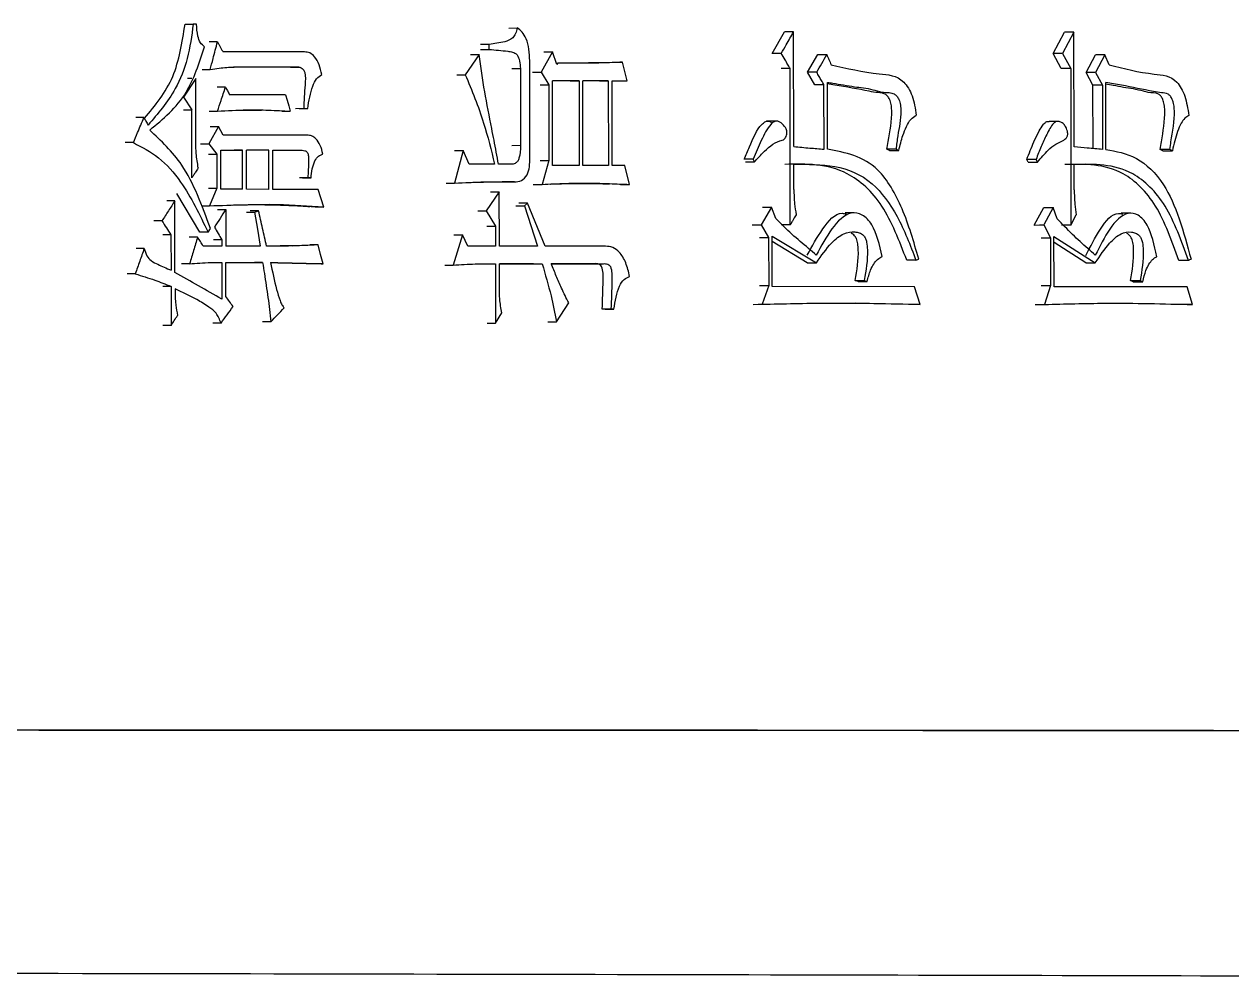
# Model space of a CAD drawing. Header units: millimetres. Extents: x 2320 to 4000, y 933 to 2121.
# Drawn here: x 2916.44 to 2926.8, y 1089.39 to 1097.61 of the extents above; entities that cross this region are included whole.
import ezdxf

# ---------------------------------------------------------------- set-up
doc = ezdxf.new("R2010")
doc.units = ezdxf.units.MM

msp = doc.modelspace()

# ---------------------------------------------------------------- linework, layer by layer
at = {"color": 7, "linetype": 'Continuous', "lineweight": 25}
for p, q in [((2917.823, 1097.611), (2917.893, 1097.612)), ((2917.921, 1097.612), (2917.893, 1097.612)), ((2920.599, 1097.578), (2920.673, 1097.579)), ((2922.86, 1097.361), (2922.965, 1097.545)), ((2923.044, 1096.561), (2923.042, 1097.545)), ((2925.268, 1097.359), (2925.367, 1097.543)), ((2925.447, 1097.543), (2925.349, 1097.36)), ((2925.449, 1096.559), (2925.447, 1097.543)), ((2920.431, 1097.438), (2920.357, 1097.438)), ((2920.357, 1097.394), (2920.431, 1097.395)), ((2920.431, 1097.395), (2920.431, 1097.438)), ((2918.847, 1097.373), (2918.149, 1097.374)), ((2920.345, 1097.351), (2920.227, 1097.178)), ((2920.271, 1097.351), (2920.345, 1097.351)), ((2920.78, 1096.464), (2920.779, 1097.297)), ((2920.974, 1097.373), (2920.877, 1097.2)), ((2921.013, 1097.265), (2920.974, 1097.373)), ((2921.411, 1097.282), (2921.5, 1097.286)), ((2921.614, 1097.124), (2921.575, 1097.286)), ((2922.937, 1097.361), (2922.86, 1097.361)), ((2923.163, 1097.199), (2923.249, 1097.35)), ((2923.249, 1097.35), (2923.327, 1097.35)), ((2925.349, 1097.36), (2925.268, 1097.359)), ((2925.338, 1097.23), (2925.268, 1097.359)), ((2925.349, 1097.36), (2925.419, 1097.23)), ((2925.552, 1097.197), (2925.632, 1097.348)), ((2925.713, 1097.349), (2925.633, 1097.197)), ((2925.748, 1097.262), (2925.713, 1097.349)), ((2917.969, 1097.222), (2918.039, 1097.222)), ((2918.728, 1097.243), (2918.24, 1097.244)), ((2918.8, 1097.244), (2918.246, 1097.244)), ((2918.728, 1097.243), (2918.8, 1097.244)), ((2920.7, 1097.232), (2920.701, 1096.573)), ((2920.877, 1097.2), (2920.942, 1097.092)), ((2921.02, 1097.276), (2921.009, 1097.275)), ((2921.02, 1097.276), (2921.013, 1097.265)), ((2921.068, 1097.276), (2921.068, 1097.276)), ((2923.014, 1095.89), (2923.012, 1097.231)), ((2923.241, 1097.199), (2923.163, 1097.199)), ((2923.225, 1097.09), (2923.163, 1097.199)), ((2925.419, 1097.23), (2925.421, 1095.888)), ((2925.633, 1097.197), (2925.552, 1097.197)), ((2925.61, 1097.089), (2925.552, 1097.197)), ((2925.633, 1097.197), (2925.691, 1097.089)), ((2917.915, 1097.146), (2917.811, 1096.984)), ((2917.881, 1097.146), (2917.844, 1097.146)), ((2917.916, 1096.595), (2917.915, 1097.146)), ((2920.942, 1097.092), (2920.943, 1096.443)), ((2921.202, 1097.124), (2920.974, 1097.124)), ((2920.976, 1096.399), (2920.974, 1097.124)), ((2921.127, 1097.124), (2921.202, 1097.124)), ((2921.202, 1097.124), (2921.203, 1096.399)), ((2921.453, 1097.124), (2921.234, 1097.124)), ((2921.235, 1096.399), (2921.234, 1097.124)), ((2921.378, 1097.124), (2921.453, 1097.124)), ((2921.453, 1097.124), (2921.455, 1096.399)), ((2921.486, 1097.124), (2921.614, 1097.124)), ((2921.487, 1096.399), (2921.486, 1097.124)), ((2921.539, 1097.124), (2921.614, 1097.124)), ((2923.304, 1096.539), (2923.303, 1097.091)), ((2923.334, 1096.539), (2923.333, 1097.112)), ((2925.611, 1096.545), (2925.61, 1097.089)), ((2925.691, 1097.089), (2925.692, 1096.537)), ((2925.72, 1096.537), (2925.72, 1097.111)), ((2917.811, 1096.984), (2917.881, 1096.876)), ((2918.685, 1097.006), (2918.205, 1097.006)), ((2917.882, 1096.292), (2917.881, 1096.876)), ((2918.841, 1096.887), (2918.77, 1096.886)), ((2918.804, 1096.886), (2918.875, 1096.887)), ((2918.841, 1096.887), (2918.875, 1096.887)), ((2918.031, 1096.865), (2918.102, 1096.865)), ((2918.654, 1096.865), (2918.726, 1096.865)), ((2922.888, 1096.779), (2922.811, 1096.778)), ((2925.314, 1096.777), (2925.233, 1096.777)), ((2918.109, 1096.735), (2918.026, 1096.584)), ((2918.15, 1096.66), (2918.109, 1096.735)), ((2917.38, 1096.595), (2917.311, 1096.595)), ((2918.026, 1096.584), (2918.096, 1096.497)), ((2918.869, 1096.66), (2918.15, 1096.66)), ((2920.627, 1096.572), (2920.701, 1096.573)), ((2918.096, 1096.497), (2918.096, 1096.205)), ((2918.13, 1096.53), (2918.316, 1096.53)), ((2918.131, 1096.195), (2918.13, 1096.53)), ((2918.316, 1096.53), (2918.245, 1096.53)), ((2918.316, 1096.195), (2918.316, 1096.53)), ((2918.542, 1096.53), (2918.35, 1096.53)), ((2918.351, 1096.195), (2918.35, 1096.53)), ((2918.542, 1096.53), (2918.471, 1096.53)), ((2918.543, 1096.194), (2918.542, 1096.53)), ((2918.576, 1096.53), (2918.828, 1096.53)), ((2918.577, 1096.194), (2918.576, 1096.53)), ((2918.757, 1096.53), (2918.829, 1096.53)), ((2920.208, 1096.529), (2920.135, 1096.248)), ((2920.261, 1096.41), (2920.208, 1096.529)), ((2923.921, 1096.539), (2923.842, 1096.538)), ((2923.866, 1096.527), (2923.842, 1096.538)), ((2923.921, 1096.539), (2923.945, 1096.528)), ((2926.268, 1096.537), (2926.187, 1096.537)), ((2926.21, 1096.526), (2926.187, 1096.537)), ((2920.478, 1096.41), (2920.261, 1096.41)), ((2920.629, 1096.41), (2920.511, 1096.41)), ((2920.869, 1096.442), (2920.943, 1096.443)), ((2920.943, 1096.443), (2920.885, 1096.237)), ((2921.203, 1096.399), (2920.976, 1096.399)), ((2921.455, 1096.399), (2921.235, 1096.399)), ((2921.596, 1096.399), (2921.487, 1096.399)), ((2921.635, 1096.237), (2921.596, 1096.399)), ((2922.696, 1096.453), (2922.619, 1096.452)), ((2922.708, 1096.431), (2922.696, 1096.453)), ((2923.045, 1096.193), (2923.044, 1096.409)), ((2925.122, 1096.451), (2925.042, 1096.451)), ((2925.054, 1096.429), (2925.042, 1096.451)), ((2925.134, 1096.429), (2925.122, 1096.451)), ((2925.449, 1096.191), (2925.449, 1096.408)), ((2918.876, 1096.292), (2918.805, 1096.292)), ((2918.832, 1096.292), (2918.904, 1096.292)), ((2918.904, 1096.292), (2918.876, 1096.292)), ((2920.575, 1096.259), (2920.543, 1096.259)), ((2920.649, 1096.259), (2920.575, 1096.259)), ((2917.95, 1095.827), (2917.752, 1096.16)), ((2918.025, 1096.205), (2918.096, 1096.205)), ((2918.096, 1096.205), (2918.034, 1096.054)), ((2918.316, 1096.195), (2918.131, 1096.195)), ((2918.543, 1096.194), (2918.351, 1096.195)), ((2918.965, 1096.194), (2918.577, 1096.194)), ((2919.013, 1096.043), (2918.965, 1096.194)), ((2920.518, 1096.172), (2920.407, 1096.01)), ((2920.519, 1095.707), (2920.518, 1096.172)), ((2921.559, 1096.237), (2921.635, 1096.237)), ((2917.737, 1095.481), (2917.736, 1096.097)), ((2918.94, 1096.043), (2918.869, 1096.048)), ((2920.761, 1096.075), (2920.735, 1096.053)), ((2920.735, 1096.053), (2920.847, 1095.707)), ((2920.912, 1095.707), (2920.761, 1096.075)), ((2922.852, 1096.042), (2922.765, 1095.89)), ((2922.89, 1095.944), (2922.852, 1096.042)), ((2925.107, 1095.888), (2925.189, 1096.04)), ((2925.269, 1096.04), (2925.188, 1095.889)), ((2925.304, 1095.943), (2925.269, 1096.04)), ((2918.101, 1096.021), (2918.172, 1096.021)), ((2918.172, 1096.021), (2918.173, 1095.708)), ((2918.349, 1096), (2918.42, 1096)), ((2918.454, 1096.011), (2918.383, 1096.01)), ((2920.407, 1096.01), (2920.486, 1095.88)), ((2923.563, 1095.993), (2923.485, 1095.992)), ((2925.421, 1095.888), (2925.467, 1095.975)), ((2925.934, 1095.991), (2925.853, 1095.991)), ((2917.625, 1095.924), (2917.555, 1095.924)), ((2918.021, 1095.827), (2918.041, 1095.859)), ((2920.486, 1095.88), (2920.486, 1095.707)), ((2922.765, 1095.89), (2922.828, 1095.782)), ((2925.188, 1095.889), (2925.246, 1095.78)), ((2917.702, 1095.805), (2917.632, 1095.805)), ((2917.702, 1095.805), (2917.703, 1095.502)), ((2918.021, 1095.827), (2917.95, 1095.827)), ((2918.138, 1095.762), (2918.138, 1095.708)), ((2920.202, 1095.805), (2920.123, 1095.545)), ((2920.249, 1095.707), (2920.202, 1095.805)), ((2922.828, 1095.782), (2922.829, 1095.371)), ((2922.859, 1095.793), (2923.238, 1095.565)), ((2922.86, 1095.36), (2922.859, 1095.793)), ((2923.16, 1095.565), (2922.859, 1095.746)), ((2925.246, 1095.78), (2925.247, 1095.369)), ((2925.275, 1095.791), (2925.63, 1095.564)), ((2925.276, 1095.359), (2925.275, 1095.791)), ((2925.549, 1095.564), (2925.276, 1095.739)), ((2917.473, 1095.686), (2917.403, 1095.686)), ((2918.138, 1095.708), (2917.98, 1095.708)), ((2918.468, 1095.708), (2918.173, 1095.708)), ((2918.743, 1095.711), (2918.894, 1095.718)), ((2918.966, 1095.718), (2918.894, 1095.718)), ((2920.486, 1095.707), (2920.249, 1095.707)), ((2920.847, 1095.707), (2920.519, 1095.707)), ((2921.43, 1095.707), (2920.912, 1095.707)), ((2917.862, 1095.556), (2917.792, 1095.556)), ((2918.139, 1095.567), (2918.139, 1095.253)), ((2918.173, 1095.567), (2918.489, 1095.567)), ((2918.173, 1095.275), (2918.173, 1095.567)), ((2918.489, 1095.567), (2918.418, 1095.567)), ((2920.486, 1095.556), (2920.487, 1095.047)), ((2920.519, 1095.556), (2920.886, 1095.556)), ((2920.52, 1095.35), (2920.519, 1095.556)), ((2920.811, 1095.555), (2920.519, 1095.555)), ((2920.811, 1095.555), (2920.886, 1095.556)), ((2920.964, 1095.556), (2921.405, 1095.555)), ((2921.329, 1095.555), (2920.964, 1095.555)), ((2921.329, 1095.555), (2921.405, 1095.555)), ((2923.16, 1095.565), (2923.238, 1095.565)), ((2924.092, 1095.587), (2924.116, 1095.597)), ((2925.549, 1095.564), (2925.63, 1095.564)), ((2917.396, 1095.47), (2917.326, 1095.47)), ((2917.703, 1095.362), (2917.633, 1095.361)), ((2917.703, 1095.362), (2917.703, 1095.026)), ((2917.738, 1095.34), (2917.738, 1095.318)), ((2922.751, 1095.371), (2922.829, 1095.371)), ((2922.829, 1095.371), (2922.773, 1095.209)), ((2924.08, 1095.359), (2922.86, 1095.36)), ((2923.571, 1095.413), (2923.649, 1095.414)), ((2923.595, 1095.403), (2923.571, 1095.413)), ((2923.595, 1095.403), (2923.673, 1095.403)), ((2923.649, 1095.414), (2923.673, 1095.403)), ((2924.128, 1095.208), (2924.08, 1095.359)), ((2925.167, 1095.369), (2925.247, 1095.369)), ((2925.247, 1095.369), (2925.195, 1095.207)), ((2926.417, 1095.358), (2925.276, 1095.359)), ((2925.933, 1095.412), (2926.015, 1095.412)), ((2925.956, 1095.401), (2925.933, 1095.412)), ((2925.956, 1095.401), (2926.038, 1095.401)), ((2926.015, 1095.412), (2926.038, 1095.401)), ((2926.463, 1095.206), (2926.417, 1095.358)), ((2921.01, 1095.058), (2921.114, 1095.22)), ((2924.05, 1095.208), (2923.572, 1095.217)), ((2926.381, 1095.206), (2925.93, 1095.216)), ((2920.487, 1095.047), (2920.54, 1095.134)), ((2921.476, 1095.166), (2921.401, 1095.166)), ((2921.427, 1095.166), (2921.502, 1095.166)), ((2921.502, 1095.166), (2921.476, 1095.166)), ((2917.703, 1095.026), (2917.633, 1095.026)), ((2918.133, 1095.048), (2918.062, 1095.048)), ((2918.558, 1095.059), (2918.487, 1095.058)), ((2920.414, 1095.047), (2920.487, 1095.047)), ((2920.936, 1095.058), (2921.01, 1095.058))]:
    msp.add_line(p, q, dxfattribs=at)
at = {"color": 7, "linetype": 'Continuous', "lineweight": 25, "flags": 128}
for points in [[(2923.042, 1097.545), (2922.999, 1097.545), (2922.965, 1097.545)], [(2925.447, 1097.543), (2925.402, 1097.543), (2925.367, 1097.543)], [(2918.101, 1097.46), (2918.061, 1097.46), (2918.03, 1097.46)], [(2920.9, 1097.373), (2920.941, 1097.373), (2920.974, 1097.373)], [(2921.5, 1097.286), (2921.542, 1097.286), (2921.575, 1097.286)], [(2925.713, 1097.349), (2925.668, 1097.348), (2925.632, 1097.348)], [(2920.153, 1097.178), (2920.171, 1097.178), (2920.19, 1097.178), (2920.208, 1097.178), (2920.227, 1097.178)], [(2920.626, 1097.232), (2920.663, 1097.232), (2920.7, 1097.232)], [(2920.802, 1097.2), (2920.844, 1097.2), (2920.877, 1097.2)], [(2923.012, 1097.231), (2922.969, 1097.231), (2922.935, 1097.231)], [(2925.419, 1097.23), (2925.374, 1097.23), (2925.338, 1097.23)], [(2920.868, 1097.091), (2920.909, 1097.092), (2920.942, 1097.092)], [(2923.303, 1097.091), (2923.259, 1097.09), (2923.225, 1097.09)], [(2925.691, 1097.089), (2925.645, 1097.089), (2925.61, 1097.089)], [(2918.17, 1097.071), (2918.131, 1097.071), (2918.1, 1097.07)], [(2918.685, 1097.006), (2918.698, 1096.96), (2918.712, 1096.912), (2918.726, 1096.865)], [(2917.81, 1096.876), (2917.85, 1096.876), (2917.881, 1096.876)], [(2917.471, 1096.811), (2917.431, 1096.811), (2917.401, 1096.811)], [(2918.038, 1096.735), (2918.078, 1096.735), (2918.109, 1096.735)], [(2917.956, 1096.584), (2917.995, 1096.584), (2918.026, 1096.584)], [(2918.025, 1096.497), (2918.064, 1096.497), (2918.096, 1096.497)], [(2920.134, 1096.529), (2920.175, 1096.529), (2920.208, 1096.529)], [(2923.866, 1096.527), (2923.899, 1096.528), (2923.922, 1096.528), (2923.945, 1096.528)], [(2926.21, 1096.526), (2926.243, 1096.526), (2926.267, 1096.526), (2926.291, 1096.526)], [(2922.631, 1096.431), (2922.658, 1096.431), (2922.683, 1096.431), (2922.708, 1096.431)], [(2925.054, 1096.429), (2925.082, 1096.429), (2925.108, 1096.429), (2925.134, 1096.429)], [(2920.062, 1096.248), (2920.103, 1096.248), (2920.135, 1096.248)], [(2920.444, 1096.172), (2920.486, 1096.172), (2920.518, 1096.172)], [(2920.81, 1096.237), (2920.852, 1096.237), (2920.885, 1096.237)], [(2917.736, 1096.097), (2917.697, 1096.097), (2917.666, 1096.097)], [(2917.964, 1096.054), (2918.003, 1096.054), (2918.034, 1096.054)], [(2919.013, 1096.043), (2918.972, 1096.043), (2918.941, 1096.043)], [(2920.661, 1096.053), (2920.702, 1096.053), (2920.735, 1096.053)], [(2920.761, 1096.075), (2920.719, 1096.075), (2920.687, 1096.075)], [(2922.775, 1096.041), (2922.818, 1096.041), (2922.852, 1096.042)], [(2925.189, 1096.04), (2925.234, 1096.04), (2925.269, 1096.04)], [(2918.42, 1096), (2918.444, 1095.854), (2918.468, 1095.708)], [(2920.333, 1096.01), (2920.374, 1096.01), (2920.407, 1096.01)], [(2920.412, 1095.88), (2920.453, 1095.88), (2920.486, 1095.88)], [(2922.688, 1095.89), (2922.731, 1095.89), (2922.765, 1095.89)], [(2923.014, 1095.89), (2922.971, 1095.89), (2922.937, 1095.89)], [(2925.107, 1095.888), (2925.152, 1095.889), (2925.188, 1095.889)], [(2925.421, 1095.888), (2925.376, 1095.888), (2925.34, 1095.888)], [(2917.931, 1095.784), (2917.891, 1095.783), (2917.86, 1095.783)], [(2918.138, 1095.762), (2918.098, 1095.762), (2918.067, 1095.762)], [(2920.129, 1095.804), (2920.17, 1095.805), (2920.202, 1095.805)], [(2922.751, 1095.782), (2922.794, 1095.782), (2922.828, 1095.782)], [(2925.166, 1095.78), (2925.211, 1095.78), (2925.246, 1095.78)], [(2919.007, 1095.556), (2918.986, 1095.637), (2918.966, 1095.718)], [(2919.007, 1095.556), (2918.966, 1095.556), (2918.935, 1095.556)], [(2920.05, 1095.545), (2920.091, 1095.545), (2920.123, 1095.545)], [(2924.092, 1095.587), (2924.06, 1095.586), (2924.036, 1095.586), (2924.013, 1095.586)], [(2926.428, 1095.585), (2926.395, 1095.585), (2926.371, 1095.585), (2926.346, 1095.584)], [(2922.696, 1095.208), (2922.739, 1095.209), (2922.773, 1095.209)], [(2924.128, 1095.208), (2924.084, 1095.208), (2924.05, 1095.208)], [(2925.114, 1095.207), (2925.159, 1095.207), (2925.195, 1095.207)], [(2926.463, 1095.206), (2926.417, 1095.206), (2926.381, 1095.206)]]:
    msp.add_lwpolyline(points, dxfattribs=at)
at = {"color": 7, "linetype": 'Continuous', "lineweight": 25}
for points, knots in [([(2917.475, 1096.804), (2917.567, 1096.914), (2917.747, 1097.129), (2917.798, 1097.454), (2917.823, 1097.611)], [0, 0, 0, 0, 0.513434, 1, 1, 1, 1]), ([(2917.893, 1097.612), (2917.88, 1097.512), (2917.854, 1097.314), (2917.728, 1097.003), (2917.589, 1096.843), (2917.506, 1096.746)], [0, 0, 0, 0, 0.287572, 0.569656, 1, 1, 1, 1]), ([(2917.99, 1097.417), (2917.978, 1097.427), (2917.951, 1097.449), (2917.928, 1097.522), (2917.924, 1097.577), (2917.921, 1097.612)], [0, 0, 0, 0, 0.267691, 0.548587, 1, 1, 1, 1]), ([(2920.673, 1097.579), (2920.669, 1097.562), (2920.66, 1097.53), (2920.625, 1097.479), (2920.544, 1097.452), (2920.476, 1097.444), (2920.431, 1097.438)], [0, 0, 0, 0, 0.127818, 0.252018, 0.508407, 1, 1, 1, 1]), ([(2920.779, 1097.297), (2920.777, 1097.33), (2920.775, 1097.396), (2920.754, 1097.482), (2920.717, 1097.546), (2920.688, 1097.568), (2920.673, 1097.579)], [0, 0, 0, 0, 0.288794, 0.57293, 0.789592, 1, 1, 1, 1]), ([(2922.937, 1097.361), (2922.951, 1097.386), (2922.976, 1097.429), (2923.011, 1097.49), (2923.032, 1097.527), (2923.042, 1097.545)], [0, 0, 0, 0, 0.403162, 0.701581, 1, 1, 1, 1]), ([(2917.52, 1096.703), (2917.635, 1096.798), (2917.845, 1096.97), (2917.945, 1097.278), (2917.99, 1097.417)], [0, 0, 0, 0, 0.551031, 1, 1, 1, 1]), ([(2918.039, 1097.222), (2918.047, 1097.253), (2918.062, 1097.309), (2918.082, 1097.388), (2918.095, 1097.436), (2918.101, 1097.46)], [0, 0, 0, 0, 0.394054, 0.697027, 1, 1, 1, 1]), ([(2918.101, 1097.46), (2918.105, 1097.453), (2918.113, 1097.439), (2918.125, 1097.417), (2918.137, 1097.395), (2918.145, 1097.381), (2918.149, 1097.374)], [0, 0, 0, 0, 0.25, 0.5, 0.75, 1, 1, 1, 1]), ([(2920.431, 1097.395), (2920.484, 1097.39), (2920.552, 1097.385), (2920.632, 1097.373), (2920.674, 1097.354), (2920.695, 1097.295), (2920.698, 1097.253), (2920.7, 1097.232)], [0, 0, 0, 0, 0.489876, 0.617073, 0.74375, 0.869802, 1, 1, 1, 1]), ([(2918.997, 1097.179), (2918.99, 1097.208), (2918.976, 1097.264), (2918.94, 1097.331), (2918.894, 1097.369), (2918.863, 1097.372), (2918.847, 1097.373)], [0, 0, 0, 0, 0.291495, 0.574413, 0.789056, 1, 1, 1, 1]), ([(2920.511, 1096.41), (2920.505, 1096.444), (2920.486, 1096.547), (2920.447, 1096.754), (2920.39, 1097.031), (2920.36, 1097.245), (2920.345, 1097.351)], [0, 0, 0, 0, 0.1091924, 0.3275772, 0.6635557, 1, 1, 1, 1]), ([(2921.575, 1097.286), (2921.516, 1097.283), (2921.394, 1097.277), (2921.209, 1097.276), (2921.083, 1097.276), (2921.02, 1097.276)], [0, 0, 0, 0, 0.323372, 0.661672, 1, 1, 1, 1]), ([(2923.012, 1097.231), (2923.005, 1097.244), (2922.991, 1097.268), (2922.966, 1097.312), (2922.948, 1097.343), (2922.937, 1097.361)], [0, 0, 0, 0, 0.285576, 0.571153, 1, 1, 1, 1]), ([(2923.241, 1097.199), (2923.255, 1097.224), (2923.284, 1097.274), (2923.313, 1097.325), (2923.327, 1097.35)], [0, 0, 0, 0, 0.4999997, 1, 1, 1, 1]), ([(2923.327, 1097.35), (2923.333, 1097.336), (2923.345, 1097.307), (2923.358, 1097.278), (2923.364, 1097.264)], [0, 0, 0, 0, 0.5, 1, 1, 1, 1]), ([(2918.039, 1097.222), (2918.065, 1097.226), (2918.112, 1097.234), (2918.181, 1097.242), (2918.224, 1097.243), (2918.246, 1097.244)], [0, 0, 0, 0, 0.376522, 0.687982, 1, 1, 1, 1]), ([(2918.8, 1097.244), (2918.809, 1097.241), (2918.824, 1097.237), (2918.842, 1097.219), (2918.86, 1097.173), (2918.848, 1097.055), (2918.844, 1096.954), (2918.841, 1096.887)], [0, 0, 0, 0, 0.1013436, 0.162893, 0.2266619, 0.4895179, 1, 1, 1, 1]), ([(2918.875, 1096.887), (2918.886, 1096.953), (2918.901, 1097.045), (2918.948, 1097.148), (2918.981, 1097.169), (2918.997, 1097.179)], [0, 0, 0, 0, 0.571986, 0.790496, 1, 1, 1, 1]), ([(2920.227, 1097.178), (2920.283, 1097.043), (2920.384, 1096.798), (2920.449, 1096.53), (2920.478, 1096.41)], [0, 0, 0, 0, 0.556567, 1, 1, 1, 1]), ([(2921.412, 1097.281), (2921.401, 1097.281), (2921.351, 1097.281), (2921.212, 1097.276), (2921.124, 1097.276), (2921.097, 1097.276)], [0, 0, 0, 0, 0.173225, 0.744757, 1, 1, 1, 1]), ([(2923.303, 1097.091), (2923.296, 1097.103), (2923.282, 1097.127), (2923.261, 1097.163), (2923.248, 1097.187), (2923.241, 1097.199)], [0, 0, 0, 0, 0.342691, 0.671345, 1, 1, 1, 1]), ([(2923.364, 1097.264), (2923.499, 1097.232), (2923.705, 1097.184), (2923.963, 1097.173), (2924.068, 1096.999), (2924.086, 1096.888), (2924.095, 1096.83)], [0, 0, 0, 0, 0.492344, 0.747305, 0.87043, 1, 1, 1, 1]), ([(2925.748, 1097.262), (2925.875, 1097.23), (2926.067, 1097.182), (2926.308, 1097.171), (2926.406, 1096.997), (2926.423, 1096.886), (2926.432, 1096.829)], [0, 0, 0, 0, 0.492341, 0.747362, 0.87046, 1, 1, 1, 1]), ([(2923.333, 1097.112), (2923.349, 1097.11), (2923.426, 1097.099), (2923.555, 1097.073), (2923.695, 1097.061), (2923.793, 1097.026), (2923.855, 1097.026), (2923.9, 1097.019), (2923.929, 1096.996), (2923.948, 1096.963), (2923.96, 1096.918), (2923.967, 1096.811), (2923.939, 1096.686), (2923.925, 1096.577), (2923.921, 1096.539)], [0, 0, 0, 0, 0.051169, 0.255803, 0.43142, 0.519239, 0.589373, 0.63947, 0.668027, 0.69672, 0.732236, 0.768408, 0.917453, 1, 1, 1, 1]), ([(2923.842, 1096.538), (2923.846, 1096.56), (2923.864, 1096.67), (2923.89, 1096.798), (2923.881, 1096.923), (2923.868, 1096.966), (2923.849, 1096.997), (2923.815, 1097.022), (2923.761, 1097.023), (2923.618, 1097.049), (2923.474, 1097.078), (2923.354, 1097.096), (2923.333, 1097.1)], [0, 0, 0, 0, 0.052299, 0.259938, 0.297681, 0.335557, 0.365318, 0.395108, 0.470978, 0.561601, 0.924156, 1, 1, 1, 1]), ([(2926.268, 1096.537), (2926.272, 1096.559), (2926.289, 1096.668), (2926.314, 1096.797), (2926.305, 1096.921), (2926.293, 1096.964), (2926.275, 1096.995), (2926.244, 1097.021), (2926.193, 1097.022), (2926.061, 1097.046), (2925.902, 1097.081), (2925.764, 1097.103), (2925.72, 1097.111)], [0, 0, 0, 0, 0.04768, 0.236985, 0.271467, 0.306071, 0.333276, 0.36051, 0.429461, 0.511559, 0.840013, 1, 1, 1, 1]), ([(2926.187, 1096.537), (2926.19, 1096.559), (2926.207, 1096.669), (2926.232, 1096.797), (2926.223, 1096.922), (2926.211, 1096.964), (2926.194, 1096.995), (2926.152, 1097.028), (2926.099, 1097.019), (2926.028, 1097.04), (2925.957, 1097.057), (2925.871, 1097.068), (2925.792, 1097.085), (2925.741, 1097.093), (2925.72, 1097.097)], [0, 0, 0, 0, 0.052922, 0.263035, 0.301131, 0.339363, 0.369418, 0.399499, 0.515952, 0.572999, 0.686955, 0.800809, 0.914663, 1, 1, 1, 1]), ([(2918.102, 1096.865), (2918.112, 1096.895), (2918.128, 1096.945), (2918.151, 1097.013), (2918.164, 1097.052), (2918.17, 1097.071)], [0, 0, 0, 0, 0.4392507, 0.7196254, 1, 1, 1, 1]), ([(2918.17, 1097.071), (2918.173, 1097.065), (2918.179, 1097.055), (2918.188, 1097.038), (2918.196, 1097.022), (2918.202, 1097.011), (2918.205, 1097.006)], [0, 0, 0, 0, 0.25, 0.5, 0.75, 1, 1, 1, 1]), ([(2918.102, 1096.865), (2918.186, 1096.87), (2918.332, 1096.879), (2918.54, 1096.875), (2918.664, 1096.868), (2918.726, 1096.865)], [0, 0, 0, 0, 0.4017473, 0.7007736, 1, 1, 1, 1]), ([(2918.288, 1096.874), (2918.3, 1096.874), (2918.336, 1096.875), (2918.388, 1096.875), (2918.447, 1096.874), (2918.469, 1096.874), (2918.48, 1096.873)], [0, 0, 0, 0, 0.169183, 0.49379, 0.737991, 1, 1, 1, 1]), ([(2917.38, 1096.595), (2917.392, 1096.624), (2917.413, 1096.674), (2917.444, 1096.746), (2917.462, 1096.79), (2917.471, 1096.811)], [0, 0, 0, 0, 0.398378, 0.699189, 1, 1, 1, 1]), ([(2917.471, 1096.811), (2917.477, 1096.8), (2917.488, 1096.779), (2917.5, 1096.757), (2917.506, 1096.746)], [0, 0, 0, 0, 0.500058, 1, 1, 1, 1]), ([(2922.619, 1096.452), (2922.634, 1096.488), (2922.678, 1096.594), (2922.731, 1096.719), (2922.796, 1096.775), (2922.825, 1096.783), (2922.847, 1096.774), (2922.856, 1096.764), (2922.859, 1096.761)], [0, 0, 0, 0, 0.239702, 0.721653, 0.808127, 0.895049, 0.971776, 1, 1, 1, 1]), ([(2922.708, 1096.431), (2922.73, 1096.456), (2922.797, 1096.53), (2922.882, 1096.603), (2922.957, 1096.617), (2922.975, 1096.639), (2922.982, 1096.658), (2922.985, 1096.678), (2922.984, 1096.697), (2922.977, 1096.717), (2922.958, 1096.745), (2922.932, 1096.77), (2922.901, 1096.783), (2922.873, 1096.775), (2922.82, 1096.731), (2922.764, 1096.612), (2922.718, 1096.506), (2922.696, 1096.453)], [0, 0, 0, 0, 0.109652, 0.330684, 0.386401, 0.404635, 0.422869, 0.441529, 0.456387, 0.471248, 0.497614, 0.560435, 0.593187, 0.625963, 0.670925, 0.833231, 1, 1, 1, 1]), ([(2923.945, 1096.528), (2923.955, 1096.572), (2923.973, 1096.644), (2924.008, 1096.733), (2924.045, 1096.8), (2924.079, 1096.82), (2924.095, 1096.83)], [0, 0, 0, 0, 0.349071, 0.571765, 0.789358, 1, 1, 1, 1]), ([(2925.042, 1096.451), (2925.062, 1096.502), (2925.093, 1096.581), (2925.138, 1096.676), (2925.17, 1096.731), (2925.196, 1096.766), (2925.217, 1096.778), (2925.229, 1096.776), (2925.233, 1096.776)], [0, 0, 0, 0, 0.38539, 0.603224, 0.768701, 0.875324, 0.956115, 1, 1, 1, 1]), ([(2925.134, 1096.429), (2925.164, 1096.464), (2925.213, 1096.523), (2925.289, 1096.588), (2925.343, 1096.606), (2925.375, 1096.628), (2925.386, 1096.641), (2925.392, 1096.653), (2925.394, 1096.667), (2925.393, 1096.685), (2925.386, 1096.712), (2925.371, 1096.742), (2925.347, 1096.767), (2925.321, 1096.778), (2925.294, 1096.778), (2925.254, 1096.747), (2925.213, 1096.666), (2925.165, 1096.562), (2925.136, 1096.488), (2925.122, 1096.451)], [0, 0, 0, 0, 0.15641, 0.260865, 0.365458, 0.392664, 0.410239, 0.421339, 0.432549, 0.445637, 0.467958, 0.506677, 0.54584, 0.586946, 0.621915, 0.6571, 0.775358, 0.887356, 1, 1, 1, 1]), ([(2926.432, 1096.829), (2926.42, 1096.822), (2926.395, 1096.807), (2926.363, 1096.758), (2926.334, 1096.692), (2926.31, 1096.611), (2926.297, 1096.554), (2926.291, 1096.526)], [0, 0, 0, 0, 0.162413, 0.328967, 0.549593, 0.773853, 1, 1, 1, 1]), ([(2918.041, 1095.859), (2917.97, 1096.054), (2917.845, 1096.398), (2917.618, 1096.611), (2917.52, 1096.703)], [0, 0, 0, 0, 0.56781, 1, 1, 1, 1]), ([(2917.38, 1096.595), (2917.454, 1096.556), (2917.604, 1096.479), (2917.831, 1096.222), (2917.948, 1095.977), (2918.021, 1095.827)], [0, 0, 0, 0, 0.27225, 0.551024, 1, 1, 1, 1]), ([(2917.937, 1096.378), (2917.93, 1096.42), (2917.917, 1096.491), (2917.916, 1096.564), (2917.916, 1096.595)], [0, 0, 0, 0, 0.576908, 1, 1, 1, 1]), ([(2919.005, 1096.497), (2918.999, 1096.523), (2918.986, 1096.572), (2918.951, 1096.628), (2918.91, 1096.656), (2918.883, 1096.658), (2918.869, 1096.66)], [0, 0, 0, 0, 0.291879, 0.573778, 0.788361, 1, 1, 1, 1]), ([(2920.701, 1096.573), (2920.7, 1096.533), (2920.699, 1096.484), (2920.677, 1096.437), (2920.658, 1096.414), (2920.641, 1096.412), (2920.629, 1096.41)], [0, 0, 0, 0, 0.51629, 0.64743, 0.774862, 1, 1, 1, 1]), ([(2923.044, 1096.561), (2923.09, 1096.557), (2923.157, 1096.551), (2923.243, 1096.544), (2923.283, 1096.541), (2923.304, 1096.539)], [0, 0, 0, 0, 0.5322533, 0.7661263, 1, 1, 1, 1]), ([(2925.692, 1096.537), (2925.67, 1096.539), (2925.627, 1096.543), (2925.546, 1096.55), (2925.486, 1096.556), (2925.449, 1096.559)], [0, 0, 0, 0, 0.268788, 0.537575, 1, 1, 1, 1]), ([(2918.828, 1096.53), (2918.836, 1096.529), (2918.851, 1096.528), (2918.874, 1096.514), (2918.884, 1096.477), (2918.882, 1096.403), (2918.879, 1096.341), (2918.876, 1096.292)], [0, 0, 0, 0, 0.111246, 0.226324, 0.352573, 0.486484, 1, 1, 1, 1]), ([(2918.904, 1096.292), (2918.906, 1096.318), (2918.912, 1096.37), (2918.932, 1096.436), (2918.966, 1096.482), (2918.992, 1096.492), (2919.005, 1096.497)], [0, 0, 0, 0, 0.2904, 0.575151, 0.790821, 1, 1, 1, 1]), ([(2920.649, 1096.259), (2920.669, 1096.26), (2920.709, 1096.263), (2920.759, 1096.311), (2920.78, 1096.389), (2920.78, 1096.439), (2920.78, 1096.464)], [0, 0, 0, 0, 0.26803, 0.540931, 0.767912, 1, 1, 1, 1]), ([(2924.116, 1095.597), (2924.073, 1095.744), (2923.989, 1096.033), (2923.742, 1096.461), (2923.487, 1096.51), (2923.334, 1096.539)], [0, 0, 0, 0, 0.291804, 0.574112, 1, 1, 1, 1]), ([(2925.72, 1096.537), (2925.809, 1096.521), (2925.987, 1096.489), (2926.284, 1096.209), (2926.387, 1095.831), (2926.451, 1095.595)], [0, 0, 0, 0, 0.271558, 0.546439, 1, 1, 1, 1]), ([(2926.291, 1096.526), (2926.287, 1096.528), (2926.28, 1096.531), (2926.272, 1096.535), (2926.268, 1096.537)], [0, 0, 0, 0, 0.499988, 1, 1, 1, 1]), ([(2917.937, 1096.378), (2917.929, 1096.366), (2917.916, 1096.346), (2917.897, 1096.317), (2917.887, 1096.3), (2917.882, 1096.292)], [0, 0, 0, 0, 0.42836, 0.714179, 1, 1, 1, 1]), ([(2924.013, 1095.586), (2923.949, 1095.752), (2923.826, 1096.077), (2923.45, 1096.419), (2923.15, 1096.413), (2922.967, 1096.409)], [0, 0, 0, 0, 0.291237, 0.569425, 1, 1, 1, 1]), ([(2923.044, 1096.409), (2923.283, 1096.411), (2923.619, 1096.413), (2923.944, 1095.971), (2924.042, 1095.716), (2924.092, 1095.587)], [0, 0, 0, 0, 0.546872, 0.769893, 1, 1, 1, 1]), ([(2926.346, 1095.584), (2926.287, 1095.751), (2926.172, 1096.076), (2925.821, 1096.418), (2925.539, 1096.411), (2925.368, 1096.407)], [0, 0, 0, 0, 0.291237, 0.569425, 1, 1, 1, 1]), ([(2926.428, 1095.585), (2926.369, 1095.751), (2926.253, 1096.076), (2925.902, 1096.418), (2925.62, 1096.411), (2925.449, 1096.408)], [0, 0, 0, 0, 0.291092, 0.569283, 1, 1, 1, 1]), ([(2920.135, 1096.248), (2920.221, 1096.252), (2920.35, 1096.259), (2920.521, 1096.26), (2920.607, 1096.259), (2920.649, 1096.259)], [0, 0, 0, 0, 0.499854, 0.749917, 1, 1, 1, 1]), ([(2920.251, 1096.254), (2920.255, 1096.254), (2920.276, 1096.254), (2920.389, 1096.258), (2920.466, 1096.259), (2920.525, 1096.259), (2920.537, 1096.259), (2920.544, 1096.259)], [0, 0, 0, 0, 0.096083, 0.480274, 0.706353, 0.818987, 1, 1, 1, 1]), ([(2920.885, 1096.237), (2920.953, 1096.24), (2921.09, 1096.247), (2921.283, 1096.249), (2921.465, 1096.244), (2921.578, 1096.239), (2921.635, 1096.237)], [0, 0, 0, 0, 0.271868, 0.543763, 0.771867, 1, 1, 1, 1]), ([(2920.958, 1096.24), (2920.958, 1096.24), (2920.958, 1096.24), (2921.033, 1096.243), (2921.235, 1096.248), (2921.386, 1096.243), (2921.463, 1096.241)], [0, 0, 0, 0, 0.00063, 0.011794, 0.499646, 1, 1, 1, 1]), ([(2923.045, 1096.193), (2923.046, 1096.152), (2923.047, 1096.079), (2923.059, 1096.008), (2923.064, 1095.977)], [0, 0, 0, 0, 0.561072, 1, 1, 1, 1]), ([(2925.449, 1096.191), (2925.45, 1096.15), (2925.452, 1096.077), (2925.462, 1096.006), (2925.467, 1095.975)], [0, 0, 0, 0, 0.561072, 1, 1, 1, 1]), ([(2917.736, 1096.097), (2917.718, 1096.068), (2917.681, 1096.011), (2917.644, 1095.953), (2917.625, 1095.924)], [0, 0, 0, 0, 0.5, 1, 1, 1, 1]), ([(2918.034, 1096.054), (2918.132, 1096.057), (2918.328, 1096.063), (2918.654, 1096.07), (2918.882, 1096.053), (2919.013, 1096.043)], [0, 0, 0, 0, 0.297664, 0.595342, 1, 1, 1, 1]), ([(2918.228, 1096.06), (2918.228, 1096.06), (2918.23, 1096.06), (2918.33, 1096.063), (2918.508, 1096.065), (2918.707, 1096.058), (2918.819, 1096.052), (2918.868, 1096.049), (2918.885, 1096.048), (2918.891, 1096.047), (2918.893, 1096.047), (2918.893, 1096.047), (2918.893, 1096.047)], [0, 0, 0, 0, 0.007993, 0.066641, 0.48941, 0.762238, 0.905568, 0.96798, 0.984425, 0.991911, 0.997823, 1, 1, 1, 1]), ([(2918.172, 1096.021), (2918.156, 1095.996), (2918.124, 1095.946), (2918.092, 1095.895), (2918.076, 1095.87)], [0, 0, 0, 0, 0.5, 1, 1, 1, 1]), ([(2918.42, 1096), (2918.425, 1096.002), (2918.437, 1096.005), (2918.448, 1096.009), (2918.454, 1096.011)], [0, 0, 0, 0, 0.5, 1, 1, 1, 1]), ([(2918.523, 1095.708), (2918.511, 1095.758), (2918.488, 1095.859), (2918.465, 1095.96), (2918.454, 1096.011)], [0, 0, 0, 0, 0.5, 1, 1, 1, 1]), ([(2923.237, 1095.63), (2923.215, 1095.65), (2923.145, 1095.709), (2923.027, 1095.807), (2922.936, 1095.898), (2922.89, 1095.944)], [0, 0, 0, 0, 0.192941, 0.596107, 1, 1, 1, 1]), ([(2923.064, 1095.977), (2923.057, 1095.964), (2923.045, 1095.944), (2923.028, 1095.915), (2923.019, 1095.898), (2923.014, 1095.89)], [0, 0, 0, 0, 0.42836, 0.714179, 1, 1, 1, 1]), ([(2923.16, 1095.63), (2923.201, 1095.706), (2923.283, 1095.855), (2923.409, 1096.004), (2923.483, 1095.986), (2923.495, 1095.984)], [0, 0, 0, 0, 0.465964, 0.912951, 1, 1, 1, 1]), ([(2923.801, 1095.619), (2923.779, 1095.718), (2923.746, 1095.868), (2923.635, 1095.986), (2923.504, 1096.006), (2923.361, 1095.862), (2923.279, 1095.708), (2923.237, 1095.63)], [0, 0, 0, 0, 0.250217, 0.37779, 0.502112, 0.745933, 1, 1, 1, 1]), ([(2925.63, 1095.629), (2925.609, 1095.648), (2925.543, 1095.707), (2925.433, 1095.805), (2925.347, 1095.897), (2925.304, 1095.943)], [0, 0, 0, 0, 0.192941, 0.596107, 1, 1, 1, 1]), ([(2925.549, 1095.628), (2925.588, 1095.704), (2925.664, 1095.854), (2925.782, 1096.002), (2925.851, 1095.985), (2925.862, 1095.982)], [0, 0, 0, 0, 0.4659532, 0.9129299, 1, 1, 1, 1]), ([(2926.157, 1095.617), (2926.136, 1095.717), (2926.105, 1095.866), (2926.001, 1095.984), (2925.879, 1096.004), (2925.745, 1095.86), (2925.669, 1095.707), (2925.63, 1095.629)], [0, 0, 0, 0, 0.25015, 0.377758, 0.502112, 0.745934, 1, 1, 1, 1]), ([(2917.625, 1095.924), (2917.638, 1095.904), (2917.664, 1095.865), (2917.689, 1095.825), (2917.702, 1095.805)], [0, 0, 0, 0, 0.499999, 1, 1, 1, 1]), ([(2918.076, 1095.87), (2918.086, 1095.852), (2918.107, 1095.816), (2918.128, 1095.78), (2918.138, 1095.762)], [0, 0, 0, 0, 0.499999, 1, 1, 1, 1]), ([(2923.238, 1095.565), (2923.28, 1095.625), (2923.351, 1095.725), (2923.465, 1095.821), (2923.55, 1095.834), (2923.606, 1095.824), (2923.639, 1095.806), (2923.66, 1095.774), (2923.672, 1095.732), (2923.682, 1095.608), (2923.664, 1095.5), (2923.649, 1095.414)], [0, 0, 0, 0, 0.236472, 0.400892, 0.534168, 0.588802, 0.643894, 0.675813, 0.707612, 0.766357, 1, 1, 1, 1]), ([(2917.931, 1095.784), (2917.92, 1095.746), (2917.897, 1095.67), (2917.874, 1095.594), (2917.862, 1095.556)], [0, 0, 0, 0, 0.499999, 1, 1, 1, 1]), ([(2917.98, 1095.708), (2917.971, 1095.72), (2917.955, 1095.746), (2917.939, 1095.771), (2917.931, 1095.784)], [0, 0, 0, 0, 0.5, 1, 1, 1, 1]), ([(2923.571, 1095.413), (2923.586, 1095.501), (2923.604, 1095.605), (2923.594, 1095.727), (2923.584, 1095.77), (2923.563, 1095.802), (2923.546, 1095.812), (2923.536, 1095.818)], [0, 0, 0, 0, 0.591591, 0.701706, 0.812748, 0.891625, 1, 1, 1, 1]), ([(2925.63, 1095.564), (2925.669, 1095.623), (2925.736, 1095.723), (2925.843, 1095.82), (2925.922, 1095.833), (2925.975, 1095.822), (2926.005, 1095.804), (2926.025, 1095.772), (2926.037, 1095.73), (2926.046, 1095.606), (2926.029, 1095.498), (2926.015, 1095.412)], [0, 0, 0, 0, 0.237032, 0.40138, 0.534635, 0.589033, 0.643886, 0.675792, 0.707579, 0.7663, 1, 1, 1, 1]), ([(2925.933, 1095.412), (2925.947, 1095.5), (2925.964, 1095.604), (2925.956, 1095.726), (2925.945, 1095.769), (2925.926, 1095.801), (2925.91, 1095.811), (2925.901, 1095.816)], [0, 0, 0, 0, 0.591957, 0.701657, 0.812291, 0.891111, 1, 1, 1, 1]), ([(2917.473, 1095.686), (2917.46, 1095.65), (2917.434, 1095.578), (2917.409, 1095.506), (2917.396, 1095.47)], [0, 0, 0, 0, 0.4999988, 1, 1, 1, 1]), ([(2917.473, 1095.686), (2917.479, 1095.665), (2917.493, 1095.623), (2917.535, 1095.576), (2917.589, 1095.552), (2917.645, 1095.526), (2917.684, 1095.51), (2917.703, 1095.502)], [0, 0, 0, 0, 0.178456, 0.349692, 0.567005, 0.783635, 1, 1, 1, 1]), ([(2918.966, 1095.718), (2918.918, 1095.716), (2918.821, 1095.711), (2918.674, 1095.707), (2918.573, 1095.708), (2918.523, 1095.708)], [0, 0, 0, 0, 0.3213297, 0.6606185, 1, 1, 1, 1]), ([(2918.742, 1095.711), (2918.733, 1095.711), (2918.701, 1095.71), (2918.622, 1095.708), (2918.57, 1095.708), (2918.549, 1095.708)], [0, 0, 0, 0, 0.186802, 0.68644, 1, 1, 1, 1]), ([(2921.636, 1095.447), (2921.627, 1095.488), (2921.608, 1095.567), (2921.555, 1095.656), (2921.492, 1095.701), (2921.451, 1095.705), (2921.43, 1095.707)], [0, 0, 0, 0, 0.291847, 0.573788, 0.788346, 1, 1, 1, 1]), ([(2917.862, 1095.556), (2917.891, 1095.558), (2917.952, 1095.563), (2918.044, 1095.567), (2918.107, 1095.567), (2918.139, 1095.567)], [0, 0, 0, 0, 0.317097, 0.658451, 1, 1, 1, 1]), ([(2918.489, 1095.567), (2918.494, 1095.535), (2918.509, 1095.435), (2918.536, 1095.267), (2918.551, 1095.128), (2918.558, 1095.059)], [0, 0, 0, 0, 0.188106, 0.593738, 1, 1, 1, 1]), ([(2918.557, 1095.567), (2918.562, 1095.567), (2918.568, 1095.567), (2918.577, 1095.567), (2918.583, 1095.566), (2918.59, 1095.566), (2918.596, 1095.566), (2918.603, 1095.566), (2918.61, 1095.566), (2918.616, 1095.566), (2918.623, 1095.565), (2918.631, 1095.565), (2918.64, 1095.565), (2918.649, 1095.565), (2918.655, 1095.565), (2918.662, 1095.565), (2918.668, 1095.564), (2918.675, 1095.564), (2918.681, 1095.564), (2918.688, 1095.564), (2918.694, 1095.564), (2918.701, 1095.564), (2918.707, 1095.563), (2918.714, 1095.563), (2918.723, 1095.563), (2918.731, 1095.563), (2918.74, 1095.563), (2918.746, 1095.562), (2918.753, 1095.562), (2918.759, 1095.562), (2918.766, 1095.562), (2918.772, 1095.562), (2918.779, 1095.562), (2918.785, 1095.562), (2918.792, 1095.561), (2918.798, 1095.561), (2918.807, 1095.561), (2918.816, 1095.561), (2918.824, 1095.561), (2918.831, 1095.56), (2918.837, 1095.56), (2918.844, 1095.56), (2918.85, 1095.56), (2918.857, 1095.56), (2918.863, 1095.56), (2918.87, 1095.559), (2918.876, 1095.559), (2918.883, 1095.559), (2918.889, 1095.559), (2918.898, 1095.559), (2918.907, 1095.559), (2918.915, 1095.558), (2918.922, 1095.558), (2918.928, 1095.558), (2918.935, 1095.558), (2918.941, 1095.558), (2918.948, 1095.558), (2918.954, 1095.557), (2918.961, 1095.557), (2918.967, 1095.557), (2918.974, 1095.557), (2918.98, 1095.557), (2918.987, 1095.557), (2918.992, 1095.557), (2918.997, 1095.556), (2919.001, 1095.556), (2919.004, 1095.556), (2919.007, 1095.556)], [0, 0, 0, 0, 0.02895, 0.043426, 0.057903, 0.072379, 0.086855, 0.101332, 0.115808, 0.130284, 0.144761, 0.159237, 0.188189, 0.202666, 0.217142, 0.231618, 0.246095, 0.260571, 0.275047, 0.289524, 0.304, 0.318476, 0.332952, 0.347429, 0.361905, 0.390858, 0.405334, 0.41981, 0.434287, 0.448763, 0.463239, 0.477715, 0.492192, 0.506668, 0.521144, 0.535621, 0.550097, 0.57905, 0.593526, 0.608002, 0.622478, 0.636955, 0.651431, 0.665907, 0.680384, 0.69486, 0.709336, 0.723813, 0.738289, 0.752765, 0.781718, 0.796194, 0.81067, 0.825147, 0.839623, 0.854099, 0.868576, 0.883052, 0.897528, 0.912004, 0.926481, 0.940957, 0.955433, 0.96991, 0.977432, 0.984955, 1, 1, 1, 1]), ([(2918.557, 1095.567), (2918.573, 1095.489), (2918.595, 1095.377), (2918.631, 1095.259), (2918.652, 1095.203), (2918.667, 1095.186), (2918.674, 1095.178)], [0, 0, 0, 0, 0.564923, 0.811394, 0.907313, 1, 1, 1, 1]), ([(2920.123, 1095.545), (2920.186, 1095.549), (2920.279, 1095.554), (2920.4, 1095.556), (2920.457, 1095.556), (2920.486, 1095.556)], [0, 0, 0, 0, 0.519956, 0.759969, 1, 1, 1, 1]), ([(2920.886, 1095.556), (2920.913, 1095.465), (2920.961, 1095.303), (2920.995, 1095.133), (2921.01, 1095.058)], [0, 0, 0, 0, 0.5588861, 1, 1, 1, 1]), ([(2921.114, 1095.22), (2921.093, 1095.262), (2921.055, 1095.337), (2921.007, 1095.451), (2920.978, 1095.521), (2920.964, 1095.556)], [0, 0, 0, 0, 0.3921073, 0.6959952, 1, 1, 1, 1]), ([(2921.401, 1095.166), (2921.404, 1095.248), (2921.408, 1095.351), (2921.41, 1095.472), (2921.402, 1095.536), (2921.364, 1095.56), (2921.341, 1095.557), (2921.329, 1095.555)], [0, 0, 0, 0, 0.514126, 0.649274, 0.77567, 0.888737, 1, 1, 1, 1]), ([(2921.405, 1095.556), (2921.416, 1095.557), (2921.439, 1095.56), (2921.477, 1095.536), (2921.485, 1095.472), (2921.483, 1095.351), (2921.479, 1095.248), (2921.476, 1095.166)], [0, 0, 0, 0, 0.1113771, 0.2245295, 0.3509062, 0.4860158, 1, 1, 1, 1]), ([(2923.673, 1095.403), (2923.682, 1095.437), (2923.696, 1095.492), (2923.728, 1095.555), (2923.762, 1095.597), (2923.788, 1095.612), (2923.801, 1095.619)], [0, 0, 0, 0, 0.34974, 0.571287, 0.787704, 1, 1, 1, 1]), ([(2926.038, 1095.401), (2926.045, 1095.435), (2926.058, 1095.49), (2926.089, 1095.553), (2926.12, 1095.595), (2926.145, 1095.61), (2926.157, 1095.617)], [0, 0, 0, 0, 0.34974, 0.571287, 0.787704, 1, 1, 1, 1]), ([(2926.451, 1095.595), (2926.447, 1095.594), (2926.439, 1095.59), (2926.432, 1095.587), (2926.428, 1095.585)], [0, 0, 0, 0, 0.499936, 1, 1, 1, 1]), ([(2917.396, 1095.47), (2917.452, 1095.452), (2917.532, 1095.428), (2917.634, 1095.39), (2917.68, 1095.371), (2917.703, 1095.362)], [0, 0, 0, 0, 0.5428121, 0.7713704, 1, 1, 1, 1]), ([(2918.139, 1095.253), (2918.072, 1095.291), (2917.939, 1095.367), (2917.805, 1095.443), (2917.737, 1095.481)], [0, 0, 0, 0, 0.5, 1, 1, 1, 1]), ([(2921.502, 1095.166), (2921.513, 1095.236), (2921.527, 1095.333), (2921.586, 1095.427), (2921.62, 1095.44), (2921.636, 1095.447)], [0, 0, 0, 0, 0.573358, 0.790473, 1, 1, 1, 1]), ([(2918.133, 1095.048), (2918.119, 1095.078), (2918.094, 1095.137), (2918.016, 1095.195), (2917.9, 1095.266), (2917.801, 1095.311), (2917.738, 1095.34)], [0, 0, 0, 0, 0.161067, 0.318631, 0.564031, 1, 1, 1, 1]), ([(2917.738, 1095.318), (2917.739, 1095.279), (2917.741, 1095.21), (2917.753, 1095.142), (2917.759, 1095.113)], [0, 0, 0, 0, 0.561073, 1, 1, 1, 1]), ([(2920.54, 1095.134), (2920.533, 1095.174), (2920.521, 1095.245), (2920.52, 1095.318), (2920.52, 1095.35)], [0, 0, 0, 0, 0.558835, 1, 1, 1, 1]), ([(2918.236, 1095.189), (2918.225, 1095.203), (2918.205, 1095.232), (2918.184, 1095.261), (2918.173, 1095.275)], [0, 0, 0, 0, 0.499998, 1, 1, 1, 1]), ([(2922.773, 1095.209), (2922.958, 1095.213), (2923.28, 1095.221), (2923.731, 1095.218), (2923.996, 1095.211), (2924.128, 1095.208)], [0, 0, 0, 0, 0.405352, 0.702648, 1, 1, 1, 1]), ([(2925.195, 1095.207), (2925.369, 1095.212), (2925.67, 1095.22), (2926.092, 1095.216), (2926.339, 1095.209), (2926.463, 1095.206)], [0, 0, 0, 0, 0.405352, 0.702648, 1, 1, 1, 1]), ([(2917.703, 1095.026), (2917.713, 1095.041), (2917.731, 1095.07), (2917.75, 1095.098), (2917.759, 1095.113)], [0, 0, 0, 0, 0.499997, 1, 1, 1, 1]), ([(2918.133, 1095.048), (2918.15, 1095.071), (2918.184, 1095.118), (2918.218, 1095.165), (2918.236, 1095.189)], [0, 0, 0, 0, 0.499825, 1, 1, 1, 1]), ([(2918.558, 1095.059), (2918.577, 1095.078), (2918.616, 1095.118), (2918.655, 1095.158), (2918.674, 1095.178)], [0, 0, 0, 0, 0.500004, 1, 1, 1, 1]), ([(2937.391, 1091.528), (2937.25, 1091.529), (2936.544, 1091.532), (2935.029, 1091.537), (2932.535, 1091.543), (2929.613, 1091.548), (2925.878, 1091.552), (2921.15, 1091.555), (2915.305, 1091.556), (2908.861, 1091.555), (2901.874, 1091.551), (2894.445, 1091.545), (2887.576, 1091.538), (2881.465, 1091.531), (2876.172, 1091.524), (2870.936, 1091.516), (2867.446, 1091.511), (2865.786, 1091.508)], [0, 0, 0, 0, 0.0157743, 0.0789239, 0.14207, 0.2052136, 0.2683585, 0.3538507, 0.4395956, 0.5250891, 0.610583, 0.6963292, 0.7818226, 0.8369683, 0.8921132, 0.9486599, 1, 1, 1, 1]), ([(2936.718, 1091.526), (2936.563, 1091.527), (2935.787, 1091.531), (2933.878, 1091.537), (2930.428, 1091.545), (2925.871, 1091.55), (2920.992, 1091.553), (2916.058, 1091.554), (2911.281, 1091.554), (2905.589, 1091.552), (2898.863, 1091.548), (2891.068, 1091.541), (2882.807, 1091.532), (2874.383, 1091.521), (2868.656, 1091.511), (2865.898, 1091.507)], [0, 0, 0, 0, 0.017494, 0.087542, 0.177014, 0.266772, 0.356242, 0.422242, 0.488241, 0.55424, 0.643075, 0.732194, 0.821031, 0.913828, 1, 1, 1, 1])]:
    msp.add_open_spline(points, degree=3, knots=knots, dxfattribs=at)
msp.add_open_spline([(2864.358, 1089.508), (2867.416, 1089.508), (2873.533, 1089.508), (2882.585, 1089.505), (2891.379, 1089.5), (2899.785, 1089.493), (2907.679, 1089.484), (2914.946, 1089.473), (2921.479, 1089.461), (2927.18, 1089.448), (2931.973, 1089.433), (2935.759, 1089.417), (2938.584, 1089.401), (2939.549, 1089.389), (2940.032, 1089.384)], degree=3, dxfattribs=at)

doc.saveas('drawing.dxf')
